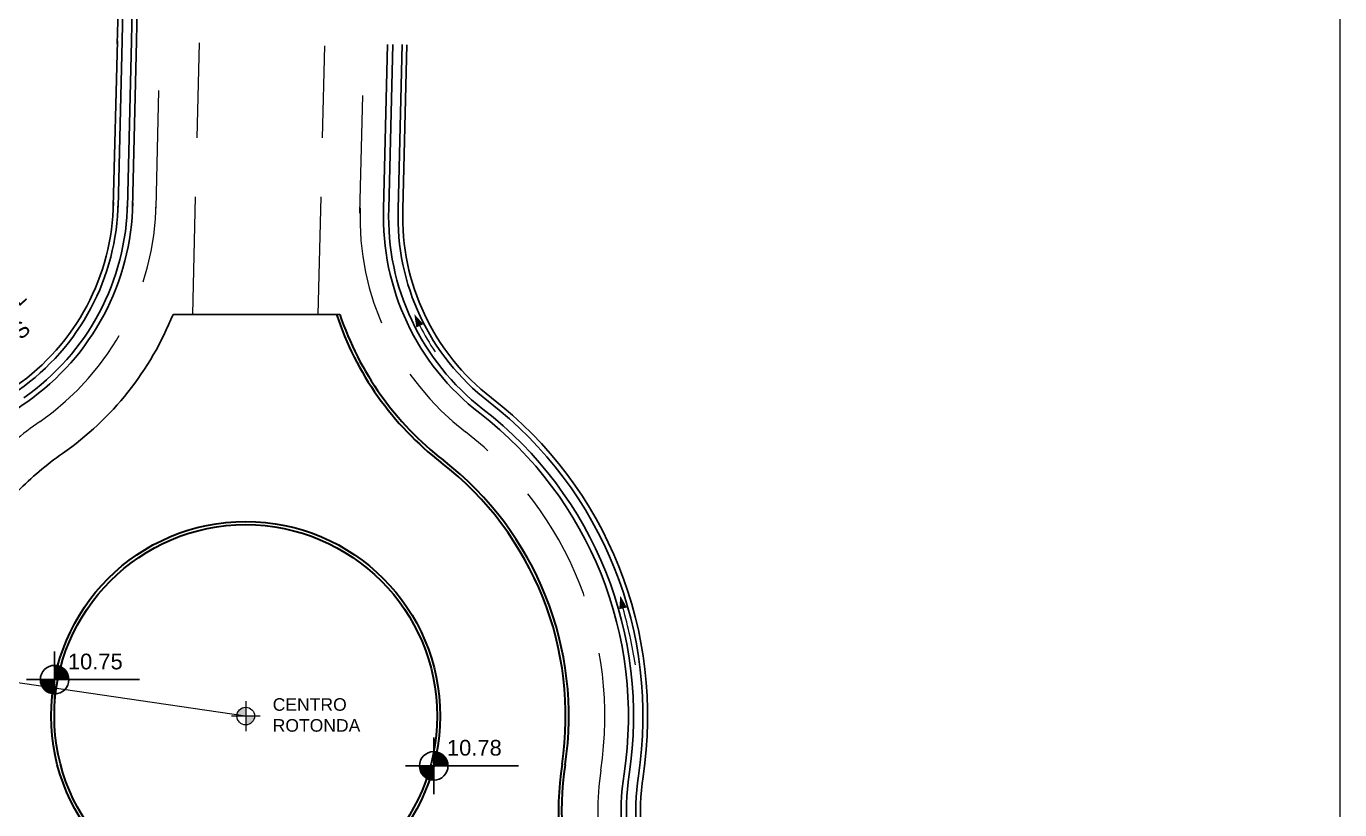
# Model space of a CAD drawing. Header units: millimetres. Extents: x 553474 to 556484, y 6145926 to 6146600.
# Drawn here: x 554016.3 to 554100, y 6146313.2 to 6146363.1 of the extents above; entities that cross this region are included whole.
import ezdxf

# ---------------------------------------------------------------- set-up
doc = ezdxf.new("R2010")
doc.units = ezdxf.units.MM
doc.linetypes.add('CENTER2', pattern=[28.575000000000003, 19.05, -3.175, 3.175, -3.175])
doc.linetypes.add('HIDDEN', pattern=[0.375, 0.25, -0.125])
for name, color, linetype in [('1', 1, 'Continuous'), ('acotados', 80, 'Continuous'), ('CORDONES', 2, 'Continuous'), ('cotas', 1, 'Continuous'), ('Cotas de Nivel', 7, 'Continuous'), ('EJE DE ACCESO', 210, 'CENTER2'), ('Obrador_Nueva_Posicion', 7, 'Continuous'), ('ZANJA', 2, 'Continuous')]:
    doc.layers.add(name, color=color, linetype=linetype)
doc.layers.add('8', color=8, linetype='Continuous', lineweight=0)
doc.styles.get("Standard").update_dxf_attribs({"font": 'arial.ttf'})

# ---------------------------------------------------------------- blocks, each defined once
blk = doc.blocks.new('PROGRESIVA')
at = {"layer": 'cotas', "lineweight": 0}
h = blk.add_hatch(color=256, dxfattribs=at)
h.dxf.hatch_style = 1
h.paths.add_polyline_path([(549071.644557172, 6147899.703280176, 0.414213562373095), (549071.0803915922, 6147900.267445756), (549071.0803915922, 6147899.703280176)])
h.paths.add_polyline_path([(549070.5162260125, 6147899.703280176, 0.414213562373095), (549071.0803915922, 6147899.139114596), (549071.0803915922, 6147899.703280176)])
for p, q in [((549071.0803915922, 6147900.615526023), (549071.0803915922, 6147898.791034329)), ((549070.1213677402, 6147899.703280176), (549072.0394154442, 6147899.703280176))]:
    blk.add_line(p, q, dxfattribs=at)
blk.add_circle((549071.0803915922, 6147899.703280176), 0.5641655797829673, dxfattribs=at)
blk = doc.blocks.new('A2si04')
for points in [[(0, 5.999999999997562), (0, -5.999999999995786)], [(-5.999999999996674, 8.882e-13), (18.00000000000068, -9.77e-12)]]:
    blk.add_lwpolyline(points)
at = {"const_width": 3.037499960036881}
for points in [[(1.518749980018441, 8.882e-13, 0.4142135623730951), (0, 1.518749980019329, 39.75315366310392)], [(0, -1.518749980017553, -0.4142135623730951), (-1.518749980018441, 8.882e-13, -39.75315366310392)]]:
    blk.add_lwpolyline(points, format="xyb", dxfattribs=at)
blk.add_circle((0, 8.882e-13), 3.0375)
for tag, p in [('NIVELTER', (3.52770158367241, 0.3750000000013465)), ('NIVELLOS', (3.52770158367241, -3.393204839684643))]:
    blk.add_attdef(tag, p, '', height=3)

msp = doc.modelspace()

# ---------------------------------------------------------------- linework, layer by layer
at = {"layer": '1', "linetype": 'HIDDEN', "lineweight": 18, "ltscale": 30}
for p, q in [((554026.8732787425, 6146344.771840781), (554027.2956121782, 6146362.085909449)), ((554034.8756583675, 6146344.771840781), (554035.2932332628, 6146361.890827453))]:
    msp.add_line(p, q, dxfattribs=at)
at = {"layer": '1', "lineweight": 25, "flags": 128}
msp.add_lwpolyline([(554025.6167996238, 6146344.771840781), (554036.2500107118, 6146344.771840781)], dxfattribs=at)
at = {"layer": '1', "lineweight": 25}
for centre, radius, start, end in [((554007.2479517398, 6146352.139895049), 19.79148292279458, 304.903104204855, 338.1434476505672), ((554030.2500008564, 6146319.171037587), 20.40851491191353, 124.903104204855, 135.4671003273027)]:
    msp.add_arc(centre, radius, start, end, dxfattribs=at)
at = {"layer": '1', "linetype": 'HIDDEN', "lineweight": 18, "ltscale": 30}
msp.add_arc((554069.9901173096, 6146313.107790187), 17.29999784082372, 171.3251412100144, 225.5508880219809, dxfattribs=at)
at = {"layer": '8', "lineweight": 0}
msp.add_line((554099.9999999999, 6146600.000000006), (554100.0000000017, 6145926.088135282), dxfattribs=at)
at = {"layer": '8', "linetype": 'HIDDEN', "lineweight": 9, "ltscale": 30}
for p, q in [((554024.5378260405, 6146351.548141854), (554024.7963555891, 6146362.146872568)), ((554037.5339602991, 6146351.231133377), (554037.7924898519, 6146361.829864334))]:
    msp.add_line(p, q, dxfattribs=at)
for centre, radius, start, end in [((554007.2479517398, 6146352.139895049), 17.29999783752021, 304.9031041993846, 359.1288510460104), ((554054.832123605, 6146350.979197959), 17.2999978384815, 178.0765281019985, 232.3022749341228), ((554030.250000846, 6146319.171037589), 22.89999999005603, 124.9031041993847, 135.3931356199737), ((554030.2500008459, 6146319.171037589), 22.89999999015942, 351.3251412100144, 52.30227493412277)]:
    msp.add_arc(centre, radius, start, end, dxfattribs=at)
at = {"layer": 'acotados', "lineweight": 0, "flags": 128}
for points in [[(554041.3534295694, 6146344.04272713, 0.4999999999999998, 0, 0), (554040.998804739, 6146344.793089575, 0, 0, 0)], [(554054.3106044244, 6146326.038316074, 0.4999999999999998, 0, 0), (554054.1313990301, 6146326.848678953, 0, 0, 0)]]:
    msp.add_lwpolyline(points, format="xyseb", dxfattribs=at)
at = {"layer": 'acotados', "lineweight": 0}
for centre, radius, start, end in [((554055.4429053537, 6146351.193014105), 15.7999978384815, 206.9073990402769, 213.8730646479439), ((554020.3398075651, 6146316.692079194), 35.2334931918781, 9.389466551625636, 15.38047632024083)]:
    msp.add_arc(centre, radius, start, end, dxfattribs=at)
at = {"layer": 'CORDONES', "lineweight": 30, "ltscale": 50}
for radius in [12.40000000008391, 12.19999999989765]:
    msp.add_circle((554030.2500008564, 6146319.171037587), radius, dxfattribs=at)
for centre, radius, start, end in [((554054.832123629, 6146350.979197971), 19.79148293793985, 198.2785986856317, 232.3022749235673), ((554054.832123605, 6146350.979197959), 19.59148291257784, 198.4719031941092, 232.3022749394005), ((554030.2182555451, 6146319.167381699), 20.6308324340243, 351.3484754904589, 52.23872491236465), ((554030.218255141, 6146319.167381652), 20.43083284270821, 351.3487042368514, 52.23810197693162), ((554069.9901173096, 6146313.107790187), 19.79999784082372, 171.3251412100144, 225.5508880219809), ((554069.9901173096, 6146313.107790187), 19.5999978404192, 171.3251412100144, 225.5508880219809)]:
    msp.add_arc(centre, radius, start, end, dxfattribs=at)
at = {"layer": 'EJE DE ACCESO', "color": 10, "lineweight": 0, "flags": 128}
msp.add_lwpolyline([(554030.2416069956, 6146319.17103814), (553881.4574965218, 6146340.893392336, 0.1725436924596112), (553848.59293946, 6146334.342616068), (553701.0221291092, 6146246.190816389, -0.1354367570799922), (553675.3809497947, 6146239.11551701), (553590.1460660078, 6146239.11551701)], format="xyb", dxfattribs=at)
at = {"layer": 'ZANJA'}
for p, q in [((554021.8087851399, 6146351.622247635), (554022.0671309357, 6146362.213445182)), ((554022.1088201458, 6146351.614929032), (554022.3671659416, 6146362.206126578)), ((554022.7086081302, 6146351.600298703), (554022.966953926, 6146362.191496249)), ((554023.0384558399, 6146351.592252892), (554023.2968016356, 6146362.183450439)), ((554039.0410282806, 6146351.509518761), (554039.2937976075, 6146361.968247121)), ((554039.3710567447, 6146351.501463127), (554039.6239234484, 6146361.967466388)), ((554039.9708444881, 6146351.486822965), (554040.2238881625, 6146361.966047497)), ((554040.2707383593, 6146351.479502883), (554040.5239598698, 6146361.965337841))]:
    msp.add_line(p, q, dxfattribs=at)
for centre, radius, start, end in [((554071.8365110841, 6146361.891285008), 49.77284095145095, 126.8617735093254, 179.8644982053411), ((554071.8365110841, 6146361.891285008), 49.47271669927547, 126.8617735093254, 179.8644982053411), ((554071.8365110841, 6146361.891285008), 48.8727503062407, 126.8617735093254, 179.8644982053411), ((554071.8365110841, 6146361.891285008), 48.54280448254394, 126.8617735093254, 179.8644982053411), ((554007.2479517398, 6146352.139895049), 14.56996136861321, 304.9031041993846, 359.1288510460104), ((554007.2479517398, 6146352.139895049), 14.87008562078868, 304.9031041993846, 359.1288510460104), ((554007.2479517398, 6146352.139895049), 15.47005201382346, 304.9031041993846, 359.1288510460104), ((554007.2479517398, 6146352.139895049), 15.79999783752021, 304.9031041993846, 359.1288510460104), ((554054.832123605, 6146350.979197959), 15.7999978384815, 178.0765281019985, 232.302274928845), ((554054.832123605, 6146350.979197959), 15.46987107438445, 178.0765281019985, 232.302274928845), ((554054.832123605, 6146350.979197959), 14.8699046824938, 178.0765281019985, 232.302274928845), ((554054.832123605, 6146350.979197959), 14.56992148697051, 178.0765281019985, 232.302274928845), ((554030.2500008461, 6146319.171037595), 24.39999998565293, 124.903104204855, 135.3931356246577), ((554030.250000846, 6146319.171037589), 24.73012675406135, 351.3251412100144, 52.30227493412277), ((554030.250000846, 6146319.171037589), 25.33009314596041, 351.3251412100144, 52.30227493412277), ((554030.250000846, 6146319.171037589), 25.63007634132183, 351.3251412100144, 52.30227493412277), ((554030.250000846, 6146319.171037589), 24.39999998996055, 351.3251412100144, 52.30227493412277), ((554069.9911270367, 6146313.107876424), 15.80098301181153, 171.3260025408468, 225.6837859089513), ((554069.9901173096, 6146313.107790187), 15.46987107693344, 171.3251412100144, 225.5508880219809), ((554069.9901173065, 6146313.107790188), 14.86990468169539, 171.3251412100144, 225.45828854682), ((554069.9901173096, 6146313.107790187), 14.56992148956787, 171.3251412100144, 225.5508880219809)]:
    msp.add_arc(centre, radius, start, end, dxfattribs=at)

# ---------------------------------------------------------------- block references
at = {"layer": 'Cotas de Nivel'}
ref = msp.add_blockref('A2si04', (554018.0691731552, 6146321.492112114), dxfattribs=dict(at, xscale=0.3000000000465661, yscale=0.2999999998137355, zscale=0.3))
ref.add_attrib('NIVELTER', '10.75', (554018.914388476, 6146322.148091487), dxfattribs={"layer": '0', "height": 1})
ref = msp.add_blockref('A2si04', (554042.2362462687, 6146315.994788274), dxfattribs=dict(at, xscale=0.3000000000465661, yscale=0.2999999998137355, zscale=0.3))
ref.add_attrib('NIVELTER', '10.78', (554043.0814615896, 6146316.650767647), dxfattribs={"layer": '0', "height": 1})
at = {"layer": 'Obrador_Nueva_Posicion', "rotation": 270}
msp.add_blockref('PROGRESIVA', (-5593869.453305706, 6695390.252195307, 0.0006241292915947706), dxfattribs=at)

# ---------------------------------------------------------------- texts
at = {"layer": 'Cotas de Nivel', "insert": (554004.2592661175, 6146336.088858983), "char_height": 1, "width": 16.896, "attachment_point": 1, "rotation": 42.33894939720027}
msp.add_mtext('\\pi1.5595;COLECTOR PLUVIAL \\P\\pi2.7942;DE PAVIMENTOS', dxfattribs=at)
at = {"layer": 'Cotas de Nivel', "insert": (554031.9722692125, 6146320.308586909), "char_height": 0.8, "width": 16.896, "attachment_point": 1}
msp.add_mtext('CENTRO\\PROTONDA', dxfattribs=at)

doc.saveas('drawing.dxf')
